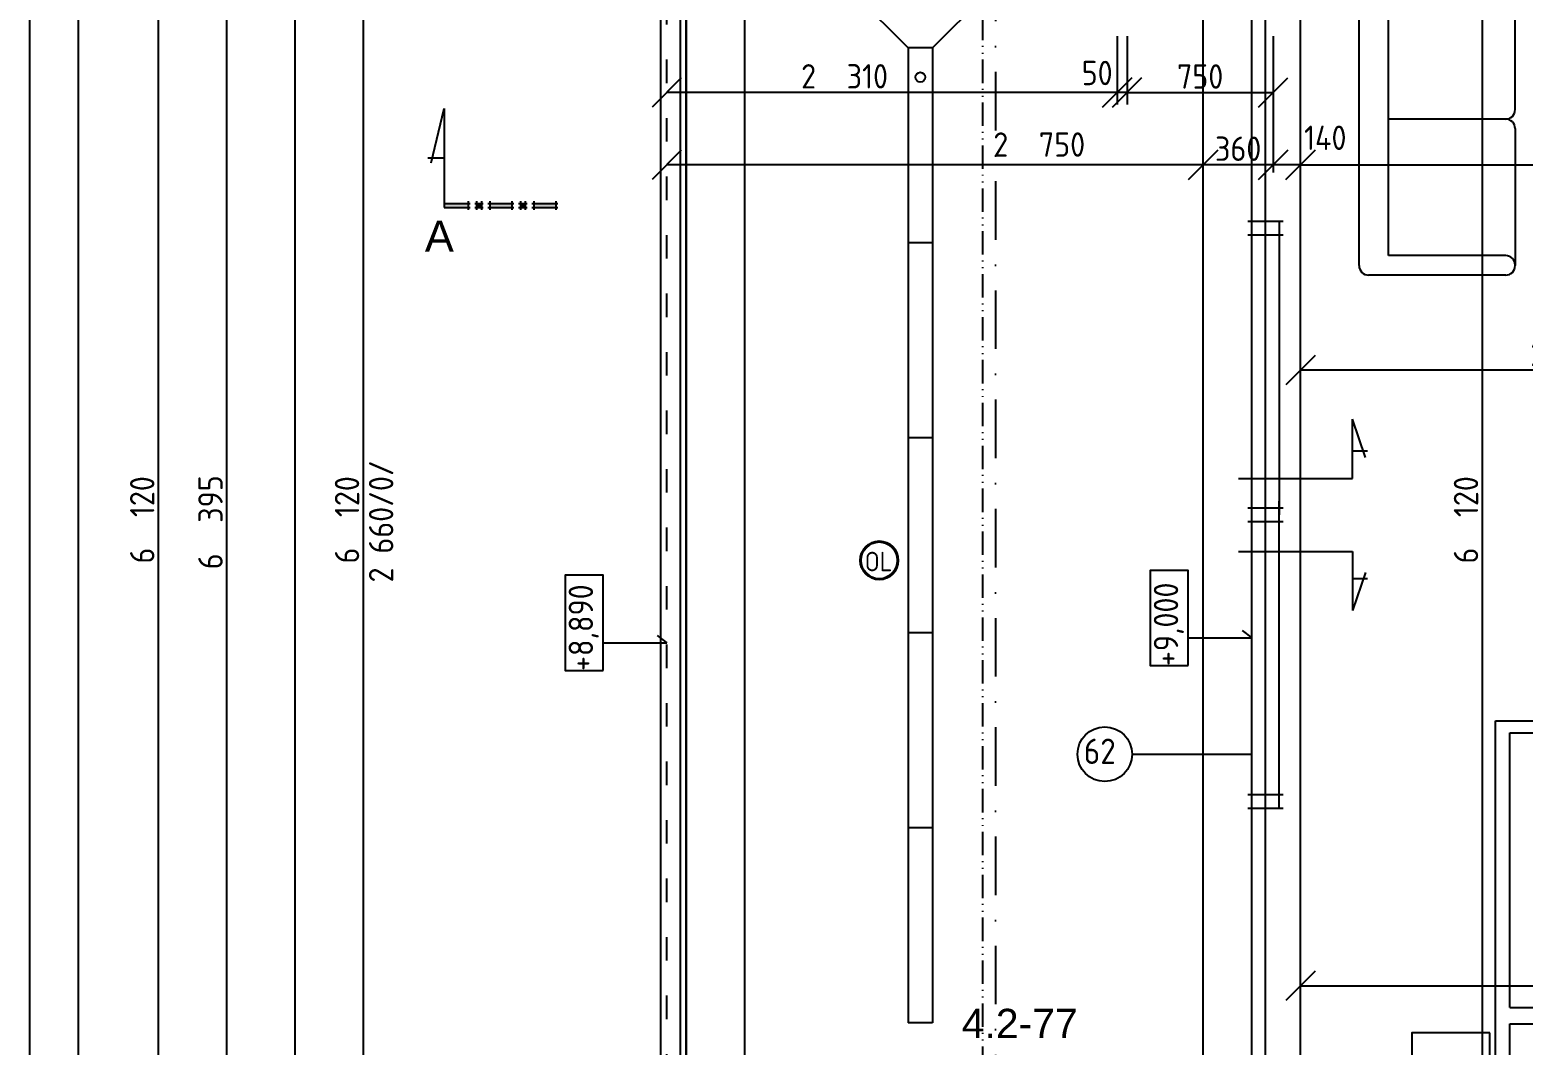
# Model space of a CAD drawing. Extents: x 4511820 to 5180432, y -1526536 to -944957.
# Drawn here: x 4975746 to 4983402, y -1055612 to -1050405 of the extents above; entities that cross this region are included whole.
import ezdxf

# ---------------------------------------------------------------- set-up
doc = ezdxf.new("R2010")
doc.units = 0
doc.header["$MEASUREMENT"] = 0
for name, pattern in [('ACAD_ISO03W100', [30, 12, -18]), ('ACAD_ISO12W100', [22, 12, -3, 0.5, -3, 0.5, -3]), ('BODKOCIARKOVANA_3', [5.6, 3, -1.3, 0, -1.3])]:
    doc.linetypes.add(name, pattern=pattern)
doc.layers.get('0').update_dxf_attribs({"linetype": 'CONTINUOUS'})
doc.layers.get('Defpoints').update_dxf_attribs({"color": 61, "linetype": 'CONTINUOUS'})
for name, color, linetype in [('KÓTY', 4, 'CONTINUOUS'), ('OKNÁ', 143, 'CONTINUOUS'), ('osi', 253, 'CONTINUOUS'), ('Plochy', 41, 'CONTINUOUS'), ('POPIS', 7, 'CONTINUOUS'), ('POZEMOK', 7, 'CONTINUOUS'), ('TENKÁ', 7, 'CONTINUOUS'), ('tzb', 153, 'CONTINUOUS'), ('ZARIADENIE', 47, 'CONTINUOUS')]:
    doc.layers.add(name, color=color, linetype=linetype)
doc.layers.add('zz-kanal-daždová', color=136, linetype='CONTINUOUS', lineweight=40)
doc.styles.add('ARIAL', font='arial.ttf')
doc.styles.add('styl1', font='arial.ttf')
doc.styles.add('STYLE1', font='isocp.shx')
doc.dimstyles.new('STANDARD-50', dxfattribs={"dimtxt": 125, "dimasz": 150, "dimexe": 10, "dimexo": 200, "dimgap": 20, "dimtad": 1, "dimdsep": 46, "dimlunit": 6, "dimtxsty": 'STYLE1', "dimblk1": 'OBLIQUE', "dimblk2": 'OBLIQUE', "dimsah": 1, "dimcen": 2.5, "dimse1": 1, "dimse2": 1, "dimadec": 0, "dimazin": 0, "dimtfac": 1, "dimtmove": 1, "dimatfit": 3, "dimldrblk": 'OBLIQUE', "dimfxl": 1, "dimtolj": 1, "dimtzin": 0, "dimarcsym": 0})

# ---------------------------------------------------------------- blocks, each defined once
blk = doc.blocks.new('_OBLIQUE')
at = {"color": 0, "linetype": 'ByBlock'}
blk.add_line((-0.5, -0.5), (0.5, 0.5), dxfattribs=at)
blk = doc.blocks.new('*D13219')
at = {"layer": 'Defpoints', "color": 0}
for p in [(4980951, -1049858.2), (4976404.5, -1055978.2), (4980951, -1055978.2)]:
    blk.add_point(p, dxfattribs=at)
at = {"layer": 'KÓTY', "color": 0, "lineweight": -2}
blk.add_line((4976404.5, -1049858.2), (4976404.5, -1055978.2), dxfattribs=at)
at = {"layer": 'KÓTY', "color": 0, "linetype": 'ByBlock', "lineweight": -2, "xscale": 150, "yscale": 150, "zscale": 150}
for p, rotation in [((4976404.5, -1049858.2), 90), ((4976404.5, -1055978.2), 270)]:
    blk.add_blockref('_OBLIQUE', p, dxfattribs=dict(at, rotation=rotation))
at = {"layer": 'KÓTY', "color": 0, "insert": (4976322, -1052918.2), "char_height": 125, "attachment_point": 5, "rotation": 90, "style": 'STYLE1'}
blk.add_mtext('\\A1;6ﾠ120', dxfattribs=at)
blk = doc.blocks.new('*D13227')
at = {"layer": 'Defpoints', "color": 0}
for p in [(4980696, -1049733.2), (4976754.5, -1056128.2), (4980696, -1056128.2)]:
    blk.add_point(p, dxfattribs=at)
at = {"layer": 'KÓTY', "color": 0, "lineweight": -2}
blk.add_line((4976754.5, -1049733.2), (4976754.5, -1056128.2), dxfattribs=at)
at = {"layer": 'KÓTY', "color": 0, "linetype": 'ByBlock', "lineweight": -2, "xscale": 150, "yscale": 150, "zscale": 150}
for p, rotation in [((4976754.5, -1049733.2), 90), ((4976754.5, -1056128.2), 270)]:
    blk.add_blockref('_OBLIQUE', p, dxfattribs=dict(at, rotation=rotation))
at = {"layer": 'KÓTY', "color": 0, "insert": (4976672, -1052930.7), "char_height": 125, "attachment_point": 5, "rotation": 90, "style": 'STYLE1'}
blk.add_mtext('\\A1;6ﾠ395', dxfattribs=at)
blk = doc.blocks.new('*D13232')
at = {"layer": 'Defpoints', "color": 0}
for p in [(4979211, -1049608.2), (4977104.5, -1081228.2), (4981957.6, -1081228.2)]:
    blk.add_point(p, dxfattribs=at)
at = {"layer": 'KÓTY', "color": 0, "lineweight": -2}
blk.add_line((4977104.5, -1049608.2), (4977104.5, -1081228.2), dxfattribs=at)
at = {"layer": 'KÓTY', "color": 0, "linetype": 'ByBlock', "lineweight": -2, "xscale": 150, "yscale": 150, "zscale": 150}
for p, rotation in [((4977104.5, -1049608.2), 90), ((4977104.5, -1081228.2), 270)]:
    blk.add_blockref('_OBLIQUE', p, dxfattribs=dict(at, rotation=rotation))
at = {"layer": 'KÓTY', "color": 0, "insert": (4977022, -1065418.2), "char_height": 125, "attachment_point": 5, "rotation": 90, "style": 'STYLE1'}
blk.add_mtext('\\A1;31ﾠ620', dxfattribs=at)
blk = doc.blocks.new('*D13234')
at = {"layer": 'Defpoints', "color": 0}
for p in [(4982261, -1049858.2), (4977454.5, -1055978.2), (4982201, -1055978.2)]:
    blk.add_point(p, dxfattribs=at)
at = {"layer": 'KÓTY', "color": 0, "lineweight": -2}
blk.add_line((4977454.5, -1049858.2), (4977454.5, -1055978.2), dxfattribs=at)
at = {"layer": 'KÓTY', "color": 0, "linetype": 'ByBlock', "lineweight": -2, "xscale": 150, "yscale": 150, "zscale": 150}
for p, rotation in [((4977454.5, -1049858.2), 90), ((4977454.5, -1055978.2), 270)]:
    blk.add_blockref('_OBLIQUE', p, dxfattribs=dict(at, rotation=rotation))
at = {"layer": 'KÓTY', "color": 0, "insert": (4977372, -1052918.2), "char_height": 125, "attachment_point": 5, "rotation": 90, "style": 'STYLE1'}
blk.add_mtext('\\A1;6ﾠ120', dxfattribs=at)
blk = doc.blocks.new('DVOJPOSTEL')
at = {"layer": 'ZARIADENIE', "ltscale": 0.25}
for p, q in [((4444359, -1314665.2), (4444359, -1312665.2)), ((4444359, -1312665.2), (4446159, -1312665.2)), ((4445259, -1312665.2), (4445259, -1314665.2)), ((4446159, -1312665.2), (4446159, -1314665.2)), ((4444139.6, -1312821.2), (4444171.8, -1312805.1)), ((4446378.4, -1312821.2), (4446346.2, -1312805.1)), ((4446159, -1314665.2), (4444359, -1314665.2))]:
    blk.add_line(p, q, dxfattribs=at)
at = {"layer": 'ZARIADENIE', "color": 76, "ltscale": 0.25}
for p, q in [((4444432.3, -1312741.6), (4445177.9, -1312741.6)), ((4444432.3, -1312741.6), (4444432.3, -1313110.9)), ((4445177.9, -1312741.6), (4445177.9, -1313110.9)), ((4446085.7, -1312741.6), (4445340.1, -1312741.6)), ((4445340.1, -1312741.6), (4445340.1, -1313110.9)), ((4446085.7, -1312741.6), (4446085.7, -1313110.9)), ((4444432.3, -1313110.9), (4445177.9, -1313110.9)), ((4446085.7, -1313110.9), (4445340.1, -1313110.9)), ((4444432.3, -1313193.6), (4444432.3, -1314603.6)), ((4444432.3, -1313193.6), (4445027.9, -1313193.6)), ((4445027.9, -1313193.6), (4445177.9, -1313343.6)), ((4445027.9, -1313193.6), (4445027.9, -1313343.6)), ((4445490.1, -1313193.6), (4445340.1, -1313343.6)), ((4446085.7, -1313193.6), (4445490.1, -1313193.6)), ((4445490.1, -1313193.6), (4445490.1, -1313343.6)), ((4446085.7, -1313193.6), (4446085.7, -1314603.6)), ((4445027.9, -1313343.6), (4445177.9, -1313343.6)), ((4445177.9, -1313343.6), (4445177.9, -1314603.6)), ((4445340.1, -1313343.6), (4445340.1, -1314603.6)), ((4445490.1, -1313343.6), (4445340.1, -1313343.6)), ((4444432.3, -1314603.6), (4445177.9, -1314603.6)), ((4446085.7, -1314603.6), (4445340.1, -1314603.6))]:
    blk.add_line(p, q, dxfattribs=at)
at = {"layer": 'ZARIADENIE'}
for points in [[(4444329, -1313065.2), (4443929, -1313065.2), (4443929, -1312665.2), (4444329, -1312665.2)], [(4446189, -1313065.2), (4446589, -1313065.2), (4446589, -1312665.2), (4446189, -1312665.2)]]:
    blk.add_lwpolyline(points, close=True, dxfattribs=at)
at = {"layer": 'ZARIADENIE', "ltscale": 0.25}
for centre, radius in [((4444171.8, -1312805.1), 69.7), ((4446346.2, -1312805.1), 69.7), ((4444139.6, -1312821.2), 51.9), ((4446378.4, -1312821.2), 51.9)]:
    blk.add_circle(centre, radius, dxfattribs=at)
blk = doc.blocks.new('*D20777')
at = {"layer": 'Defpoints', "color": 0}
for p in [(4982261, -1049858.2), (4982261, -1055978.2), (4983191.5, -1055978.2)]:
    blk.add_point(p, dxfattribs=at)
at = {"layer": 'KÓTY', "color": 0, "lineweight": -2}
blk.add_line((4983191.5, -1049858.2), (4983191.5, -1055978.2), dxfattribs=at)
at = {"layer": 'KÓTY', "color": 0, "linetype": 'ByBlock', "lineweight": -2, "xscale": 150, "yscale": 150, "zscale": 150}
for p, rotation in [((4983191.5, -1049858.2), 90), ((4983191.5, -1055978.2), 270)]:
    blk.add_blockref('_OBLIQUE', p, dxfattribs=dict(at, rotation=rotation))
at = {"layer": 'KÓTY', "color": 0, "insert": (4983109, -1052918.2), "char_height": 125, "attachment_point": 5, "rotation": 90, "style": 'STYLE1'}
blk.add_mtext('\\A1;6ﾠ120', dxfattribs=at)
blk = doc.blocks.new('*D20936')
at = {"layer": 'Defpoints', "color": 0}
for p in [(4982261, -1049858.2), (4985096, -1049858.2), (4985096, -1051097.5)]:
    blk.add_point(p, dxfattribs=at)
at = {"layer": 'KÓTY', "color": 0, "lineweight": -2}
blk.add_line((4982261, -1051097.5), (4985096, -1051097.5), dxfattribs=at)
at = {"layer": 'KÓTY', "color": 0, "linetype": 'ByBlock', "lineweight": -2, "xscale": 150, "yscale": 150, "zscale": 150, "rotation": 180}
blk.add_blockref('_OBLIQUE', (4982261, -1051097.5), dxfattribs=at)
at = {"layer": 'KÓTY', "color": 0, "linetype": 'ByBlock', "lineweight": -2, "xscale": 150, "yscale": 150, "zscale": 150}
blk.add_blockref('_OBLIQUE', (4985096, -1051097.5), dxfattribs=at)
at = {"layer": 'KÓTY', "color": 0, "insert": (4983932, -1051015.5), "char_height": 125, "attachment_point": 5, "style": 'STYLE1'}
blk.add_mtext('\\A1;2ﾠ835', dxfattribs=at)
blk = doc.blocks.new('*D20941')
at = {"layer": 'Defpoints', "color": 0}
for p in [(4982261, -1051868.2), (4985096, -1051868.2), (4982261, -1052150.5)]:
    blk.add_point(p, dxfattribs=at)
at = {"layer": 'KÓTY', "color": 0, "lineweight": -2}
blk.add_line((4985096, -1052150.5), (4982261, -1052150.5), dxfattribs=at)
at = {"layer": 'KÓTY', "color": 0, "linetype": 'ByBlock', "lineweight": -2, "xscale": 150, "yscale": 150, "zscale": 150, "rotation": 180}
blk.add_blockref('_OBLIQUE', (4982261, -1052150.5), dxfattribs=at)
at = {"layer": 'KÓTY', "color": 0, "linetype": 'ByBlock', "lineweight": -2, "xscale": 150, "yscale": 150, "zscale": 150}
blk.add_blockref('_OBLIQUE', (4985096, -1052150.5), dxfattribs=at)
at = {"layer": 'KÓTY', "color": 0, "insert": (4983678.5, -1052068), "char_height": 125, "attachment_point": 5, "style": 'STYLE1'}
blk.add_mtext('\\A1;2ﾠ835', dxfattribs=at)
blk = doc.blocks.new('*D20942')
at = {"layer": 'Defpoints', "color": 0}
for p in [(4986211, -1055307.5), (4982261, -1055978.2), (4986211, -1055978.2)]:
    blk.add_point(p, dxfattribs=at)
at = {"layer": 'KÓTY', "color": 0, "lineweight": -2}
blk.add_line((4982261, -1055307.5), (4986211, -1055307.5), dxfattribs=at)
at = {"layer": 'KÓTY', "color": 0, "linetype": 'ByBlock', "lineweight": -2, "xscale": 150, "yscale": 150, "zscale": 150, "rotation": 180}
blk.add_blockref('_OBLIQUE', (4982261, -1055307.5), dxfattribs=at)
at = {"layer": 'KÓTY', "color": 0, "linetype": 'ByBlock', "lineweight": -2, "xscale": 150, "yscale": 150, "zscale": 150}
blk.add_blockref('_OBLIQUE', (4986211, -1055307.5), dxfattribs=at)
at = {"layer": 'KÓTY', "color": 0, "insert": (4984236, -1055225), "char_height": 125, "attachment_point": 5, "style": 'STYLE1'}
blk.add_mtext('\\A1;3ﾠ950', dxfattribs=at)
blk = doc.blocks.new('*D21081')
at = {"layer": 'Defpoints', "color": 0}
for p in [(4979141, -1049733.2), (4979411.5, -1049733.2), (4979141, -1062398.2)]:
    blk.add_point(p, dxfattribs=at)
at = {"layer": 'KÓTY', "color": 0, "lineweight": -2}
blk.add_line((4979411.5, -1062398.2), (4979411.5, -1049733.2), dxfattribs=at)
at = {"layer": 'KÓTY', "color": 0, "linetype": 'ByBlock', "lineweight": -2, "xscale": 150, "yscale": 150, "zscale": 150}
for p, rotation in [((4979411.5, -1049733.2), 90), ((4979411.5, -1062398.2), 270)]:
    blk.add_blockref('_OBLIQUE', p, dxfattribs=dict(at, rotation=rotation))
at = {"layer": 'KÓTY', "color": 0, "insert": (4979329, -1056065.7), "char_height": 125, "attachment_point": 5, "rotation": 90, "style": 'STYLE1'}
blk.add_mtext('\\A1;12ﾠ665', dxfattribs=at)
blk = doc.blocks.new('*D21083')
at = {"layer": 'Defpoints', "color": 0}
for p in [(4982121, -1051097.5), (4982121, -1052182.2), (4982261, -1052182.2)]:
    blk.add_point(p, dxfattribs=at)
at = {"layer": 'KÓTY', "color": 0, "lineweight": -2}
blk.add_line((4982261, -1051097.5), (4982121, -1051097.5), dxfattribs=at)
at = {"layer": 'KÓTY', "color": 0, "linetype": 'ByBlock', "lineweight": -2, "xscale": 150, "yscale": 150, "zscale": 150, "rotation": 180}
blk.add_blockref('_OBLIQUE', (4982121, -1051097.5), dxfattribs=at)
at = {"layer": 'KÓTY', "color": 0, "linetype": 'ByBlock', "lineweight": -2, "xscale": 150, "yscale": 150, "zscale": 150}
blk.add_blockref('_OBLIQUE', (4982261, -1051097.5), dxfattribs=at)
at = {"layer": 'KÓTY', "color": 0, "insert": (4982387.5, -1050959), "char_height": 125, "attachment_point": 5, "style": 'STYLE1'}
blk.add_mtext('\\A1;140', dxfattribs=at)
blk = doc.blocks.new('*D21084')
at = {"layer": 'Defpoints', "color": 0}
for p in [(4981761, -1051097.5), (4981761, -1052133.4), (4982121, -1052133.4)]:
    blk.add_point(p, dxfattribs=at)
at = {"layer": 'KÓTY', "color": 0, "lineweight": -2}
blk.add_line((4982121, -1051097.5), (4981761, -1051097.5), dxfattribs=at)
at = {"layer": 'KÓTY', "color": 0, "linetype": 'ByBlock', "lineweight": -2, "xscale": 150, "yscale": 150, "zscale": 150, "rotation": 180}
blk.add_blockref('_OBLIQUE', (4981761, -1051097.5), dxfattribs=at)
at = {"layer": 'KÓTY', "color": 0, "linetype": 'ByBlock', "lineweight": -2, "xscale": 150, "yscale": 150, "zscale": 150}
blk.add_blockref('_OBLIQUE', (4982121, -1051097.5), dxfattribs=at)
at = {"layer": 'KÓTY', "color": 0, "insert": (4981941, -1051015), "char_height": 125, "attachment_point": 5, "style": 'STYLE1'}
blk.add_mtext('\\A1;360', dxfattribs=at)
blk = doc.blocks.new('*D21085')
at = {"layer": 'Defpoints', "color": 0}
for p in [(4979011, -1051097.5), (4979011, -1051097.5), (4981761, -1051097.5)]:
    blk.add_point(p, dxfattribs=at)
at = {"layer": 'KÓTY', "color": 0, "lineweight": -2}
blk.add_line((4981761, -1051097.5), (4979011, -1051097.5), dxfattribs=at)
at = {"layer": 'KÓTY', "color": 0, "linetype": 'ByBlock', "lineweight": -2, "xscale": 150, "yscale": 150, "zscale": 150, "rotation": 180}
blk.add_blockref('_OBLIQUE', (4979011, -1051097.5), dxfattribs=at)
at = {"layer": 'KÓTY', "color": 0, "linetype": 'ByBlock', "lineweight": -2, "xscale": 150, "yscale": 150, "zscale": 150}
blk.add_blockref('_OBLIQUE', (4981761, -1051097.5), dxfattribs=at)
at = {"layer": 'KÓTY', "color": 0, "insert": (4980921, -1050993.7), "char_height": 125, "attachment_point": 5, "style": 'STYLE1'}
blk.add_mtext('\\A1;2ﾠ750', dxfattribs=at)
blk = doc.blocks.new('*D47866')
at = {"layer": 'Defpoints', "color": 0}
for p in [(4982121, -1050727.2), (4981371, -1051490.9), (4982121, -1051490.9)]:
    blk.add_point(p, dxfattribs=at)
at = {"layer": 'KÓTY', "color": 0, "lineweight": -2}
blk.add_line((4981371, -1050727.2), (4982121, -1050727.2), dxfattribs=at)
at = {"layer": 'KÓTY', "color": 0, "linetype": 'ByBlock', "lineweight": -2, "xscale": 150, "yscale": 150, "zscale": 150, "rotation": 180}
blk.add_blockref('_OBLIQUE', (4981371, -1050727.2), dxfattribs=at)
at = {"layer": 'KÓTY', "color": 0, "linetype": 'ByBlock', "lineweight": -2, "xscale": 150, "yscale": 150, "zscale": 150}
blk.add_blockref('_OBLIQUE', (4982121, -1050727.2), dxfattribs=at)
at = {"layer": 'KÓTY', "color": 0, "insert": (4981746, -1050644.7), "char_height": 125, "attachment_point": 5, "style": 'STYLE1'}
blk.add_mtext('\\A1;750', dxfattribs=at)
blk = doc.blocks.new('*D47867')
at = {"layer": 'Defpoints', "color": 0}
for p in [(4981321, -1050727.2), (4981321, -1051490.9), (4981371, -1051490.9)]:
    blk.add_point(p, dxfattribs=at)
at = {"layer": 'KÓTY', "color": 0, "lineweight": -2}
blk.add_line((4981371, -1050727.2), (4981321, -1050727.2), dxfattribs=at)
at = {"layer": 'KÓTY', "color": 0, "linetype": 'ByBlock', "lineweight": -2, "xscale": 150, "yscale": 150, "zscale": 150, "rotation": 180}
blk.add_blockref('_OBLIQUE', (4981321, -1050727.2), dxfattribs=at)
at = {"layer": 'KÓTY', "color": 0, "linetype": 'ByBlock', "lineweight": -2, "xscale": 150, "yscale": 150, "zscale": 150}
blk.add_blockref('_OBLIQUE', (4981371, -1050727.2), dxfattribs=at)
at = {"layer": 'KÓTY', "color": 0, "insert": (4981218, -1050626.7), "char_height": 125, "attachment_point": 5, "style": 'STYLE1'}
blk.add_mtext('\\A1;50', dxfattribs=at)
blk = doc.blocks.new('*D47868')
at = {"layer": 'Defpoints', "color": 0}
for p in [(4979011, -1050727.2), (4979011, -1051440.9), (4981321, -1051440.9)]:
    blk.add_point(p, dxfattribs=at)
at = {"layer": 'KÓTY', "color": 0, "lineweight": -2}
blk.add_line((4981321, -1050727.2), (4979011, -1050727.2), dxfattribs=at)
at = {"layer": 'KÓTY', "color": 0, "linetype": 'ByBlock', "lineweight": -2, "xscale": 150, "yscale": 150, "zscale": 150, "rotation": 180}
blk.add_blockref('_OBLIQUE', (4979011, -1050727.2), dxfattribs=at)
at = {"layer": 'KÓTY', "color": 0, "linetype": 'ByBlock', "lineweight": -2, "xscale": 150, "yscale": 150, "zscale": 150}
blk.add_blockref('_OBLIQUE', (4981321, -1050727.2), dxfattribs=at)
at = {"layer": 'KÓTY', "color": 0, "insert": (4979923, -1050643.7), "char_height": 125, "attachment_point": 5, "style": 'STYLE1'}
blk.add_mtext('\\A1;2ﾠ310', dxfattribs=at)

msp = doc.modelspace()

# ---------------------------------------------------------------- hatches: boundary and pattern name
at = {"layer": 'TENKÁ'}
h = msp.add_hatch(color=256, dxfattribs=at)
h.dxf.hatch_style = 1
h.paths.add_polyline_path([(4977992.7, -1051316.88), (4977869.8, -1051316.88), (4977869.8, -1051296.18), (4977992.7, -1051296.18)])
h = msp.add_hatch(color=256, dxfattribs=at)
h.dxf.hatch_style = 1
h.paths.add_polyline_path([(4978036.6, -1051316.88), (4978036.6, -1051296.18), (4978060.8, -1051296.18), (4978060.8, -1051316.88)])
h = msp.add_hatch(color=256, dxfattribs=at)
h.dxf.hatch_style = 1
h.paths.add_polyline_path([(4978217.6, -1051316.88), (4978104.7, -1051316.88), (4978104.7, -1051296.18), (4978217.6, -1051296.18)])
h = msp.add_hatch(color=256, dxfattribs=at)
h.dxf.hatch_style = 1
h.paths.add_polyline_path([(4978261.5, -1051316.88), (4978261.5, -1051296.18), (4978285.7, -1051296.18), (4978285.7, -1051316.88)])
h = msp.add_hatch(color=256, dxfattribs=at)
h.dxf.hatch_style = 1
h.paths.add_polyline_path([(4978329.6, -1051316.88), (4978329.6, -1051296.18), (4978442.5, -1051296.18), (4978442.5, -1051316.88)])

# ---------------------------------------------------------------- linework, layer by layer
at = {"layer": 'KÓTY', "ltscale": 0.25}
for p, q in [((4981321, -1050437.818), (4981321, -1050787.818)), ((4981371, -1050437.818), (4981371, -1050787.818)), ((4982121, -1050437.818), (4982121, -1050787.818)), ((4982121, -1050787.818), (4982121, -1051137.818))]:
    msp.add_line(p, q, dxfattribs=at)
at = {"layer": 'OKNÁ'}
for p, q in [((4979081, -1083908.172), (4979081, -1049593.172)), ((4979111, -1083878.172), (4979111, -1049593.172))]:
    msp.add_line(p, q, dxfattribs=at)
at = {"layer": 'OKNÁ', "ltscale": 0.25}
for p, q in [((4982011, -1062410.672), (4982011, -1049833.172)), ((4982081, -1062410.672), (4982081, -1049833.172)), ((4982101, -1051388.172), (4981991, -1051388.172)), ((4982101, -1051388.172), (4981991, -1051388.172)), ((4982171, -1051388.172), (4982061, -1051388.172)), ((4982151, -1051388.172), (4982151, -1052823.172)), ((4982151, -1051388.172), (4982151, -1052893.172)), ((4982101, -1051458.172), (4981991, -1051458.172)), ((4982171, -1051458.172), (4982061, -1051458.172)), ((4982081, -1053713.172), (4982081, -1052073.172)), ((4982081, -1053713.172), (4982081, -1052073.172)), ((4982081, -1053713.172), (4982081, -1052073.172)), ((4982081, -1053713.172), (4982081, -1052073.172)), ((4982527.172, -1052706.672), (4982527.172, -1052402.672)), ((4982594.172, -1052598.172), (4982527.172, -1052402.672)), ((4982603.672, -1052565.172), (4982527.172, -1052565.172)), ((4981942.672, -1052706.672), (4982527.172, -1052706.672)), ((4982151, -1054398.172), (4982151, -1052823.172)), ((4982101, -1052858.172), (4981991, -1052858.172)), ((4982101, -1052858.172), (4981991, -1052858.172)), ((4982171, -1052858.172), (4982061, -1052858.172)), ((4982171, -1052858.172), (4982061, -1052858.172)), ((4982171, -1052858.172), (4982061, -1052858.172)), ((4982151, -1054398.172), (4982151, -1052858.172)), ((4982101, -1052928.172), (4981991, -1052928.172)), ((4982171, -1052928.172), (4982061, -1052928.172)), ((4982171, -1052928.172), (4982061, -1052928.172)), ((4981942.672, -1053079.672), (4982527.172, -1053079.672)), ((4982527.172, -1053079.672), (4982527.172, -1053383.672)), ((4982594.172, -1053188.172), (4982527.172, -1053383.672)), ((4982603.672, -1053221.172), (4982527.172, -1053221.172)), ((4981397.146, -1054120), (4982011, -1054120)), ((4982101, -1054328.172), (4981991, -1054328.172)), ((4982171, -1054328.172), (4982061, -1054328.172)), ((4982101, -1054398.172), (4981991, -1054398.172)), ((4982101, -1054398.172), (4981991, -1054398.172)), ((4982171, -1054398.172), (4982061, -1054398.172))]:
    msp.add_line(p, q, dxfattribs=at)
msp.add_circle((4981257.146, -1054120), 140, dxfattribs=at)
at = {"layer": 'osi', "linetype": 'BODKOCIARKOVANA_3', "ltscale": 100}
msp.add_line((4980696, -1047260.98), (4980696, -1084778.172), dxfattribs=at)
at = {"layer": 'Plochy'}
for points in [[(4981761, -1049733.172), (4979111, -1049733.172), (4979111, -1062398.172), (4981761, -1062398.172)], [(4982261, -1055978.172), (4982261, -1049858.172), (4985096, -1049858.172), (4985096, -1051868.172), (4986211, -1051868.172), (4986211, -1055978.172)]]:
    msp.add_lwpolyline(points, close=True, dxfattribs=at)
at = {"layer": 'POZEMOK'}
for p, q in [((4980248.5, -1050498.172), (4979483.5, -1049733.172)), ((4980373.5, -1050498.172), (4981138.5, -1049733.172)), ((4980248.5, -1050498.172), (4980248.5, -1055498.172)), ((4980373.5, -1050498.172), (4980248.5, -1050498.172)), ((4980373.5, -1050498.172), (4980373.5, -1055498.172)), ((4980373.5, -1051498.172), (4980248.5, -1051498.172)), ((4980373.5, -1052498.172), (4980248.5, -1052498.172)), ((4980373.5, -1053498.172), (4980248.5, -1053498.172)), ((4980373.5, -1054498.172), (4980248.5, -1054498.172)), ((4980373.5, -1055498.172), (4980248.5, -1055498.172))]:
    msp.add_line(p, q, dxfattribs=at)
at = {"layer": 'TENKÁ', "color": 7}
for p, q in [((4975746, -1087240.742), (4975746, -1046519.904)), ((4975996, -1086990.742), (4975996, -1046769.904))]:
    msp.add_line(p, q, dxfattribs=at)
at = {"layer": 'TENKÁ'}
for p, q in [((4978981, -1084008.172), (4978981, -1048060.98)), ((4977803.3, -1051087.78), (4977869.8, -1050808.88)), ((4977869.8, -1050808.88), (4977869.8, -1051316.88)), ((4977869.8, -1051062.88), (4977787.2, -1051062.88)), ((4977869.8, -1051296.18), (4978002.7, -1051296.18)), ((4977869.8, -1051316.88), (4978002.7, -1051316.88)), ((4977992.7, -1051283.18), (4977992.7, -1051328.78)), ((4978026.6, -1051296.18), (4978070.8, -1051296.18)), ((4978026.6, -1051316.88), (4978070.8, -1051316.88)), ((4978036.6, -1051283.18), (4978036.6, -1051328.78)), ((4978060.8, -1051283.18), (4978060.8, -1051328.78)), ((4978094.7, -1051296.18), (4978227.6, -1051296.18)), ((4978094.7, -1051316.88), (4978227.6, -1051316.88)), ((4978104.7, -1051283.18), (4978104.7, -1051328.78)), ((4978217.6, -1051283.18), (4978217.6, -1051328.78)), ((4978251.5, -1051296.18), (4978295.7, -1051296.18)), ((4978251.5, -1051316.88), (4978295.7, -1051316.88)), ((4978261.5, -1051283.18), (4978261.5, -1051328.78)), ((4978285.7, -1051283.18), (4978285.7, -1051328.78)), ((4978319.6, -1051296.18), (4978452.5, -1051296.18)), ((4978319.6, -1051316.88), (4978452.5, -1051316.88)), ((4978329.6, -1051283.18), (4978329.6, -1051328.78)), ((4978442.5, -1051283.18), (4978442.5, -1051328.78)), ((4978962.191, -1053511.475), (4979011, -1053548.83)), ((4981685.261, -1053523.83), (4982011, -1053523.83)), ((4981962.191, -1053486.475), (4982011, -1053523.83)), ((4978685.261, -1053548.83), (4979011, -1053548.83))]:
    msp.add_line(p, q, dxfattribs=at)
at = {"layer": 'TENKÁ', "linetype": 'ACAD_ISO03W100', "ltscale": 10}
msp.add_line((4979011, -1083978.172), (4979011, -1048060.98), dxfattribs=at)
at = {"layer": 'TENKÁ', "linetype": 'ACAD_ISO12W100', "ltscale": 10}
for p, q in [((4980631, -1082358.172), (4980631, -1048060.98)), ((4981761, -1062410.672), (4981761, -1049833.172)), ((4982261, -1055978.172), (4982261, -1049858.172))]:
    msp.add_line(p, q, dxfattribs=at)
at = {"layer": 'TENKÁ'}
for points in [[(4978685.261, -1053690.138), (4978685.261, -1053202.523), (4978489.862, -1053202.523), (4978489.862, -1053690.138)], [(4981685.261, -1053665.138), (4981685.261, -1053177.523), (4981489.862, -1053177.523), (4981489.862, -1053665.138)]]:
    msp.add_lwpolyline(points, close=True, dxfattribs=at)
at = {"layer": 'tzb'}
msp.add_circle((4980311, -1050648.172), 25, dxfattribs=at)
at = {"layer": 'ZARIADENIE', "color": 30, "ltscale": 0.25}
for p, q in [((4982561, -1051614.607), (4982561, -1050111.736)), ((4982711, -1051563.172), (4982711, -1050163.172)), ((4983361, -1050814.607), (4983361, -1050114.607)), ((4983312.436, -1050863.172), (4982711, -1050863.172)), ((4983361, -1050911.736), (4983361, -1051614.607)), ((4983312.436, -1051563.172), (4982711, -1051563.172)), ((4983312.436, -1051663.172), (4982609.564, -1051663.172))]:
    msp.add_line(p, q, dxfattribs=at)
for centre, start, end in [((4983312.436, -1050814.607), 270, 0), ((4983312.436, -1050911.736), 0, 90), ((4982609.564, -1051614.607), 180, 270), ((4983312.436, -1051611.736), 0, 90), ((4983312.436, -1051614.607), 270, 0)]:
    msp.add_arc(centre, 48.564, start, end, dxfattribs=at)
at = {"layer": 'zz-kanal-daždová'}
msp.add_circle((4980100.741, -1053125.875), 96, dxfattribs=at)

# ---------------------------------------------------------------- block references
at = {"layer": 'ZARIADENIE', "color": 2, "rotation": 180}
msp.add_blockref('DVOJPOSTEL', (9429420, -2368613.363), dxfattribs=at)

# ---------------------------------------------------------------- texts
at = {"layer": 'KÓTY', "insert": (4977546.957, -1052926.172), "char_height": 125, "attachment_point": 5, "rotation": 90, "style": 'STYLE1'}
msp.add_mtext('\\A1;2 660/0/', dxfattribs=at)
at = {"layer": 'POPIS', "lineweight": 40, "ltscale": 0.25, "style": 'ARIAL'}
msp.add_text('4.2-77', height=150, dxfattribs=at).set_placement((4980523.769, -1055575.751))
at = {"layer": 'TENKÁ', "ltscale": 0.25, "style": 'styl1'}
msp.add_text('A', height=160, dxfattribs=at).set_placement((4977770.911, -1051543.534))
at = {"layer": 'TENKÁ', "ltscale": 0.25, "style": 'STYLE1'}
for s, p in [('+8,890', (4978633.462, -1053693.076)), ('+9,000', (4981633.462, -1053668.076))]:
    msp.add_text(s, height=125, rotation=90, dxfattribs=at).set_placement(p)
at = {"layer": 'TENKÁ', "style": 'STYLE1'}
msp.add_text('62', height=130, dxfattribs=at).set_placement((4981149.116, -1054170))
at = {"layer": 'zz-kanal-daždová', "style": 'STYLE1'}
msp.add_text('OL', height=100, dxfattribs=at).set_placement((4980026.113, -1053182.074))

# ---------------------------------------------------------------- dimensions: what is measured, and where the dimension line sits
at = {"layer": 'KÓTY'}
for base, p1, p2, picture, middle in [((4977104.5, -1081228.172), (4979211, -1049608.172), (4981957.632, -1081228.172), '*D13232', (4977021.957, -1065418.172)), ((4976754.5, -1056128.172), (4980696, -1049733.172), (4980696, -1056128.172), '*D13227', (4976671.957, -1052930.672)), ((4976404.5, -1055978.172), (4980951, -1049858.172), (4980951, -1055978.172), '*D13219', (4976321.957, -1052918.172)), ((4977454.5, -1055978.172), (4982261, -1049858.172), (4982201, -1055978.172), '*D13234', (4977371.957, -1052918.172)), ((4983191.5, -1055978.172), (4982261, -1049858.172), (4982261, -1055978.172), '*D20777', (4983108.957, -1052918.172))]:
    dim = msp.add_linear_dim(base=base, p1=p1, p2=p2, angle=90, dimstyle='STANDARD-50', dxfattribs=at)
    dim.commit()
    dim.dimension.update_dxf_attribs({"geometry": picture, "text_midpoint": middle})
dim = msp.add_linear_dim(base=(4979411.5, -1049733.172), p1=(4979141, -1062398.172), p2=(4979141, -1049733.172), angle=90, dimstyle='STANDARD-50', override={"dimtxsty": 'STYLE1', "dimldrblk": 'OBLIQUE'}, dxfattribs=at)
dim.commit()
dim.dimension.update_dxf_attribs({"geometry": '*D21081', "text_midpoint": (4979328.957, -1056065.672)})
for base, p1, p2, picture, middle in [((4985096, -1051097.5), (4982261, -1049858.172), (4985096, -1049858.172), '*D20936', (4983932, -1051098)), ((4982121, -1051097.5), (4982261, -1052182.172), (4982121, -1052182.172), '*D21083', (4982387.5, -1051041.5))]:
    dim = msp.add_linear_dim(base=base, p1=p1, p2=p2, dimstyle='STANDARD-50', dxfattribs=at)
    dim.commit()
    dim.dimension.update_dxf_attribs({"geometry": picture, "text_midpoint": middle, "dimtype": 160})
for base, p1, p2, picture, middle in [((4981321, -1050727.221), (4981371, -1051490.893), (4981321, -1051490.893), '*D47867', (4981218, -1050709.221)), ((4979011, -1050727.221), (4981321, -1051440.893), (4979011, -1051440.893), '*D47868', (4979923, -1050726.221)), ((4979011, -1051097.5), (4981761, -1051097.5), (4979011, -1051097.5), '*D21085', (4980921, -1051076.211))]:
    dim = msp.add_linear_dim(base=base, p1=p1, p2=p2, dimstyle='STANDARD-50', override={"dimtxsty": 'STYLE1', "dimldrblk": 'OBLIQUE'}, dxfattribs=at)
    dim.commit()
    dim.dimension.update_dxf_attribs({"geometry": picture, "text_midpoint": middle, "dimtype": 160})
for base, p1, p2, picture, middle in [((4982121, -1050727.221), (4981371, -1051490.893), (4982121, -1051490.893), '*D47866', (4981746, -1050644.721)), ((4981761, -1051097.5), (4982121, -1052133.383), (4981761, -1052133.383), '*D21084', (4981941, -1051015))]:
    dim = msp.add_linear_dim(base=base, p1=p1, p2=p2, dimstyle='STANDARD-50', override={"dimtxsty": 'STYLE1', "dimldrblk": 'OBLIQUE'}, dxfattribs=at)
    dim.commit()
    dim.dimension.update_dxf_attribs({"geometry": picture, "text_midpoint": middle})
for base, p1, p2, picture, middle in [((4982261, -1052150.5), (4985096, -1051868.172), (4982261, -1051868.172), '*D20941', (4983678.5, -1052067.957)), ((4986211, -1055307.5), (4982261, -1055978.172), (4986211, -1055978.172), '*D20942', (4984236, -1055224.957))]:
    dim = msp.add_linear_dim(base=base, p1=p1, p2=p2, dimstyle='STANDARD-50', dxfattribs=at)
    dim.commit()
    dim.dimension.update_dxf_attribs({"geometry": picture, "text_midpoint": middle})

doc.saveas('drawing.dxf')
